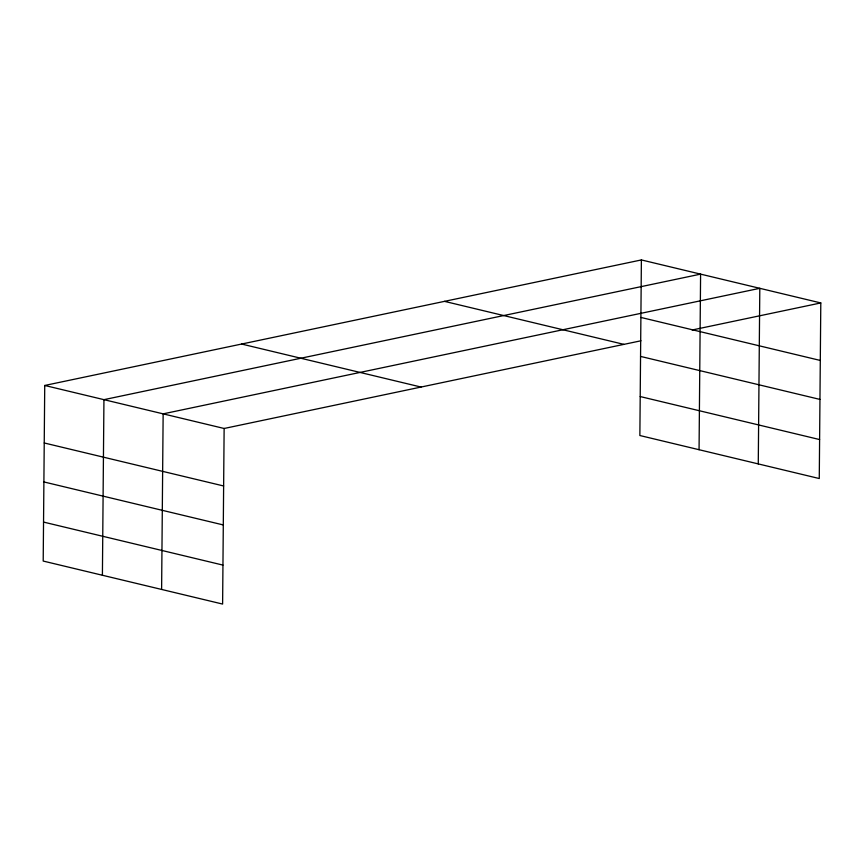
<?xml version="1.0" encoding="UTF-8"?>
<svg xmlns="http://www.w3.org/2000/svg" width="864" height="864" viewBox="0 0 864 864"><rect width="100%" height="100%" fill="white"/><g stroke="black" fill="none" stroke-linecap="round" stroke-linejoin="round"><path stroke-width="1.3" d="M44.734 385.463L43.2 561.06L222.61 604.066L224.132 428.479L44.734 385.463L641.39 259.934L820.8 302.94L819.266 478.537L639.868 435.521L641.39 259.934M102.406 575.251L103.939 399.665L700.596 274.126L699.062 449.712M161.611 589.442L163.145 413.856L759.802 288.317L758.268 463.914M224.132 428.479L640.969 340.783M692.161 330.005L820.8 302.94M640.894 317.434L820.303 360.45M444.496 301.363L623.905 344.369M640.548 356.411L819.958 399.416M640.202 396.554L819.612 439.56M241.628 344.045L421.038 387.05M44.226 442.973L223.636 485.978M43.891 481.939L223.29 524.945M43.535 522.083L222.944 565.099"/></g></svg>
